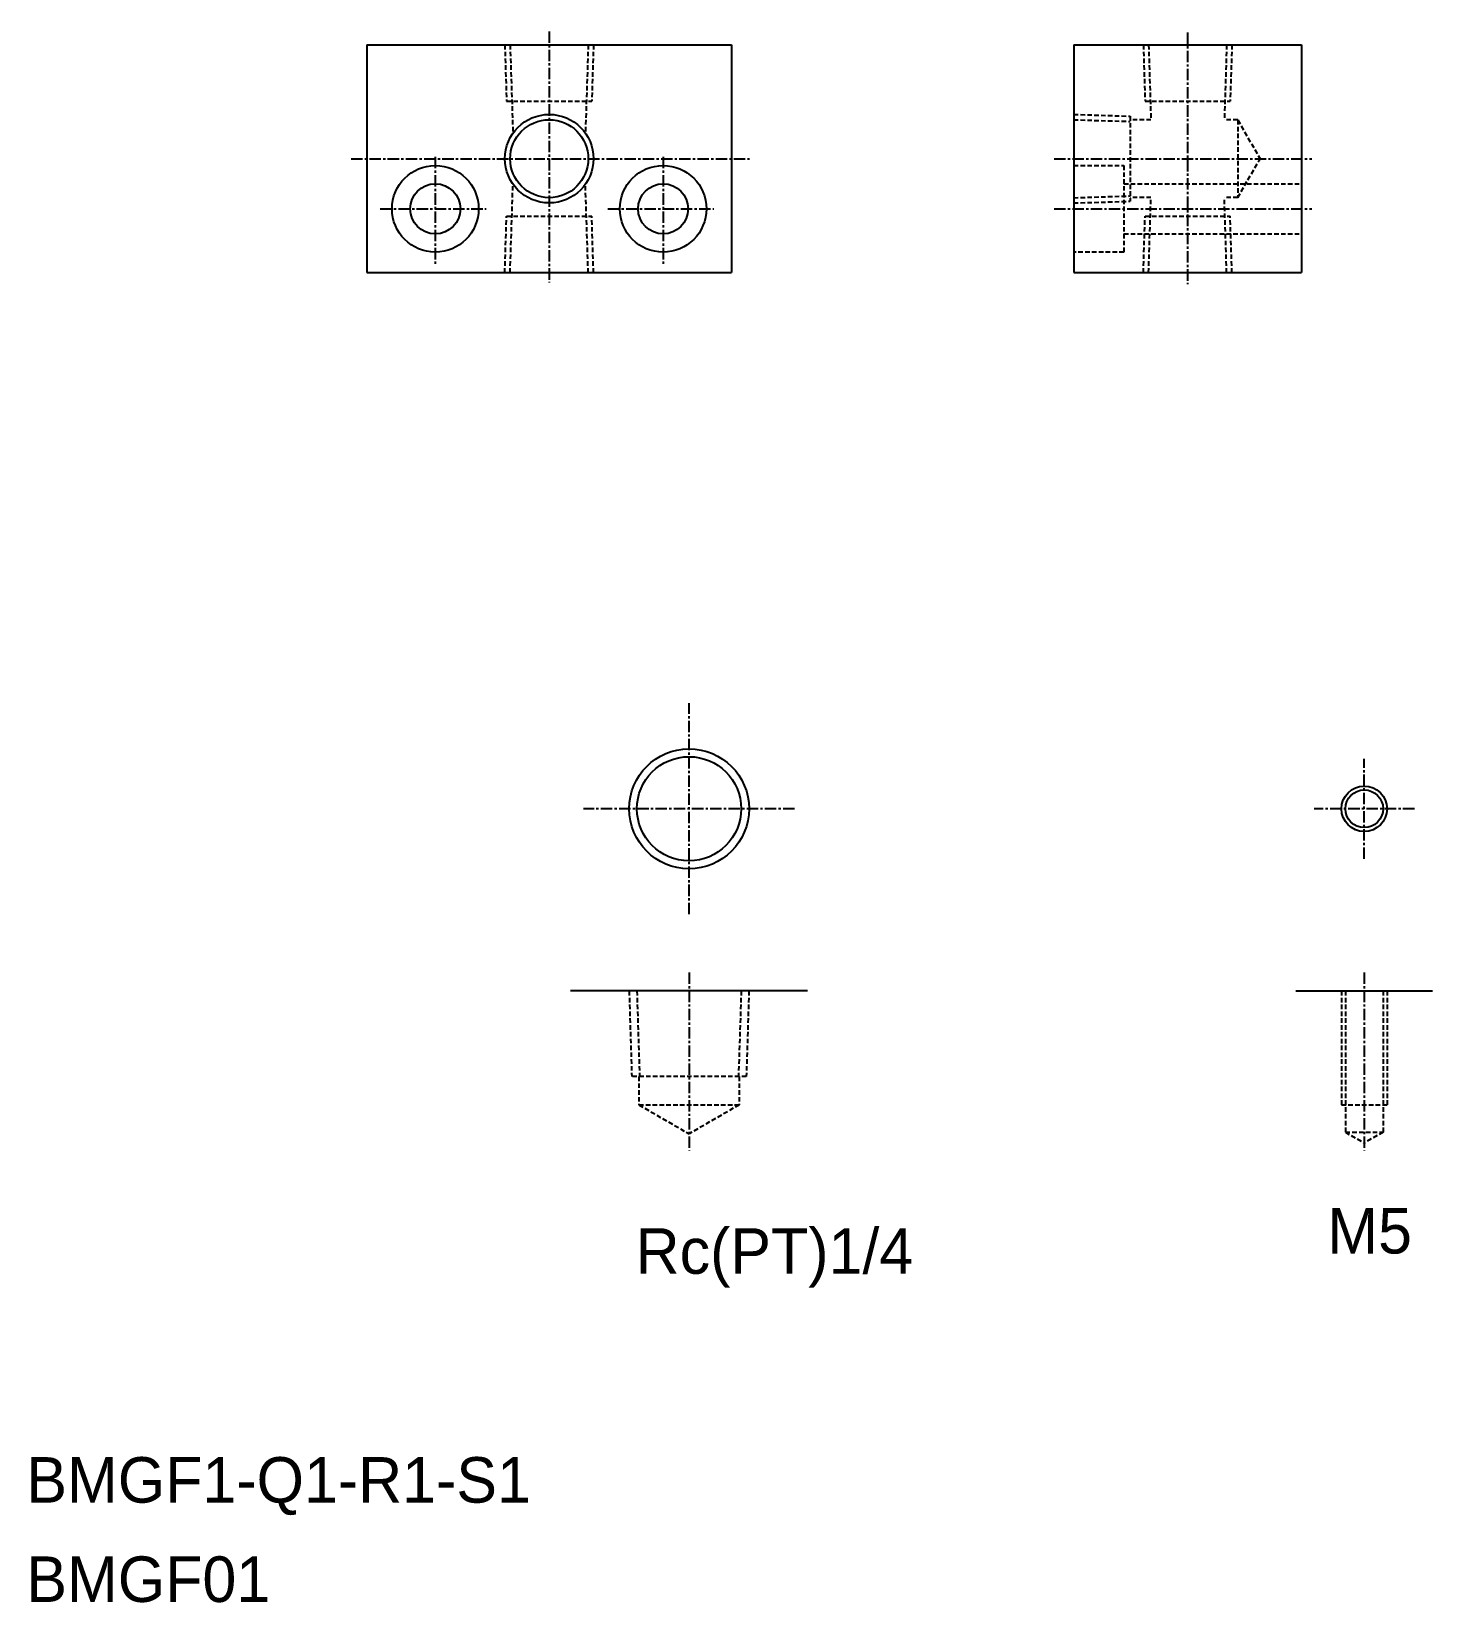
# Model space of a CAD drawing. Extents: x 2184 to 2338, y 9012 to 9185.
import ezdxf
from ezdxf.enums import TextEntityAlignment as Align

# ---------------------------------------------------------------- set-up
doc = ezdxf.new("R2010")
doc.units = 0
doc.linetypes.add('CENTER', pattern=[2, 1.25, -0.25, 0.25, -0.25])
doc.linetypes.add('DASHED', pattern=[0.75, 0.5, -0.25])
doc.layers.get('0').update_dxf_attribs({"linetype": 'CONTINUOUS'})
doc.layers.add('CENTER', color=1, linetype='CENTER')

msp = doc.modelspace()

# ---------------------------------------------------------------- linework, layer by layer
at = {"color": 7, "linetype": 'CONTINUOUS'}
for p, q in [((2220.73, 9183.3), (2260.73, 9183.3)), ((2220.73, 9183.3), (2220.73, 9158.3)), ((2260.73, 9183.3), (2260.73, 9158.3)), ((2298.29, 9183.3), (2323.29, 9183.3)), ((2298.29, 9183.3), (2298.29, 9158.3)), ((2323.29, 9183.3), (2323.29, 9158.3)), ((2220.73, 9158.3), (2260.73, 9158.3)), ((2298.29, 9158.3), (2323.29, 9158.3)), ((2269.08, 9079.44), (2243.08, 9079.44)), ((2322.67, 9079.44), (2337.67, 9079.44))]:
    msp.add_line(p, q, dxfattribs=at)
at = {"color": 3, "linetype": 'DASHED'}
for p, q in [((2235.86, 9183.3), (2236.05, 9177.1)), ((2236.44, 9183.3), (2236.75, 9173.6)), ((2245.01, 9183.3), (2244.7, 9173.6)), ((2245.59, 9183.3), (2245.4, 9177.1)), ((2305.93, 9183.3), (2306.12, 9177.1)), ((2306.51, 9183.3), (2306.76, 9175.05)), ((2315.07, 9183.3), (2314.82, 9175.05)), ((2315.65, 9183.3), (2315.46, 9177.1)), ((2236.05, 9177.1), (2245.4, 9177.1)), ((2298.29, 9175.66), (2304.49, 9175.47)), ((2304.49, 9175.47), (2304.49, 9166.13)), ((2306.12, 9177.1), (2315.46, 9177.1)), ((2298.29, 9175.08), (2304.49, 9174.89)), ((2306.76, 9175.05), (2304.49, 9175.05)), ((2316.29, 9175.05), (2314.82, 9175.05)), ((2316.29, 9175.05), (2318.74, 9170.8)), ((2316.29, 9175.05), (2316.29, 9166.55)), ((2316.29, 9166.55), (2318.74, 9170.8)), ((2298.29, 9170.05), (2303.79, 9170.05)), ((2303.79, 9170.05), (2303.79, 9160.55)), ((2236.44, 9158.3), (2236.75, 9168)), ((2245.01, 9158.3), (2244.7, 9168)), ((2303.79, 9168.05), (2323.29, 9168.05)), ((2298.29, 9166.52), (2304.49, 9166.71)), ((2298.29, 9165.94), (2304.49, 9166.13)), ((2306.76, 9166.55), (2304.49, 9166.55)), ((2306.51, 9158.3), (2306.76, 9166.55)), ((2315.07, 9158.3), (2314.82, 9166.55)), ((2316.29, 9166.55), (2314.82, 9166.55)), ((2235.86, 9158.3), (2236.05, 9164.5)), ((2236.05, 9164.5), (2245.4, 9164.5)), ((2245.59, 9158.3), (2245.4, 9164.5)), ((2305.93, 9158.3), (2306.12, 9164.5)), ((2306.12, 9164.5), (2315.46, 9164.5)), ((2315.65, 9158.3), (2315.46, 9164.5)), ((2303.79, 9162.55), (2323.29, 9162.55)), ((2303.79, 9160.55), (2298.29, 9160.55)), ((2249.5, 9079.44), (2249.79, 9070.04)), ((2250.35, 9079.44), (2250.65, 9070.04)), ((2261.8, 9079.44), (2261.5, 9070.04)), ((2262.65, 9079.44), (2262.36, 9070.04)), ((2327.67, 9079.44), (2327.67, 9066.94)), ((2328.1, 9079.44), (2328.1, 9063.94)), ((2332.24, 9079.44), (2332.24, 9063.94)), ((2332.67, 9079.44), (2332.67, 9066.94)), ((2262.36, 9070.04), (2249.79, 9070.04)), ((2250.58, 9070.04), (2250.58, 9066.94)), ((2261.58, 9070.04), (2261.58, 9066.94)), ((2250.58, 9066.94), (2261.58, 9066.94)), ((2250.58, 9066.94), (2256.08, 9063.76)), ((2261.58, 9066.94), (2256.08, 9063.76)), ((2327.67, 9066.94), (2332.67, 9066.94)), ((2328.1, 9063.94), (2332.24, 9063.94)), ((2328.1, 9063.94), (2330.17, 9062.75)), ((2332.24, 9063.94), (2330.17, 9062.75))]:
    msp.add_line(p, q, dxfattribs=at)
for p, q in [((2298.29, 9177.05), (2298.29, 9177.05)), ((2298.29, 9170.8), (2298.29, 9170.8))]:
    msp.add_line(p, q)
at = {"color": 3, "linetype": 'CONTINUOUS'}
for centre, radius in [((2240.73, 9170.8), 4.86), ((2256.08, 9099.44), 6.58), ((2330.17, 9099.44), 2.5)]:
    msp.add_circle(centre, radius, dxfattribs=at)
at = {"color": 7, "linetype": 'CONTINUOUS'}
for centre, radius in [((2240.73, 9170.8), 4.28), ((2228.23, 9165.3), 4.75), ((2253.23, 9165.3), 4.75), ((2228.23, 9165.3), 2.75), ((2253.23, 9165.3), 2.75), ((2256.08, 9099.44), 5.72), ((2330.17, 9099.44), 2.07)]:
    msp.add_circle(centre, radius, dxfattribs=at)
at = {"layer": 'CENTER', "color": 1, "linetype": 'CENTER'}
for p, q in [((2240.73, 9184.77), (2240.73, 9157.2)), ((2310.79, 9184.66), (2310.79, 9157.03)), ((2219, 9170.8), (2262.7, 9170.8)), ((2228.23, 9171), (2228.23, 9159.07)), ((2253.23, 9171), (2253.23, 9159.07)), ((2296.15, 9170.8), (2324.41, 9170.8)), ((2222.18, 9165.3), (2233.8, 9165.3)), ((2247.18, 9165.3), (2258.8, 9165.3)), ((2296.15, 9165.3), (2324.41, 9165.3)), ((2256.08, 9087.86), (2256.08, 9111.02)), ((2330.17, 9093.94), (2330.17, 9104.94)), ((2267.65, 9099.44), (2244.5, 9099.44)), ((2335.67, 9099.44), (2324.67, 9099.44)), ((2256.08, 9081.47), (2256.08, 9061.94)), ((2330.17, 9081.47), (2330.17, 9061.94))]:
    msp.add_line(p, q, dxfattribs=at)

# ---------------------------------------------------------------- texts
at = {"color": 7, "linetype": 'CONTINUOUS'}
for s, p in [('M5', (2335.41, 9053.12)), ('Rc(PT)1/4', (2280.68, 9050.89))]:
    msp.add_text(s, height=5, dxfattribs=at).set_placement(p, align=Align.MIDDLE_RIGHT)
for s, p in [('BMGF1-Q1-R1-S1', (2183.36, 9023.27)), ('BMGF01', (2183.36, 9012.37))]:
    msp.add_text(s, height=5, dxfattribs=at).set_placement(p)

doc.saveas('drawing.dxf')
